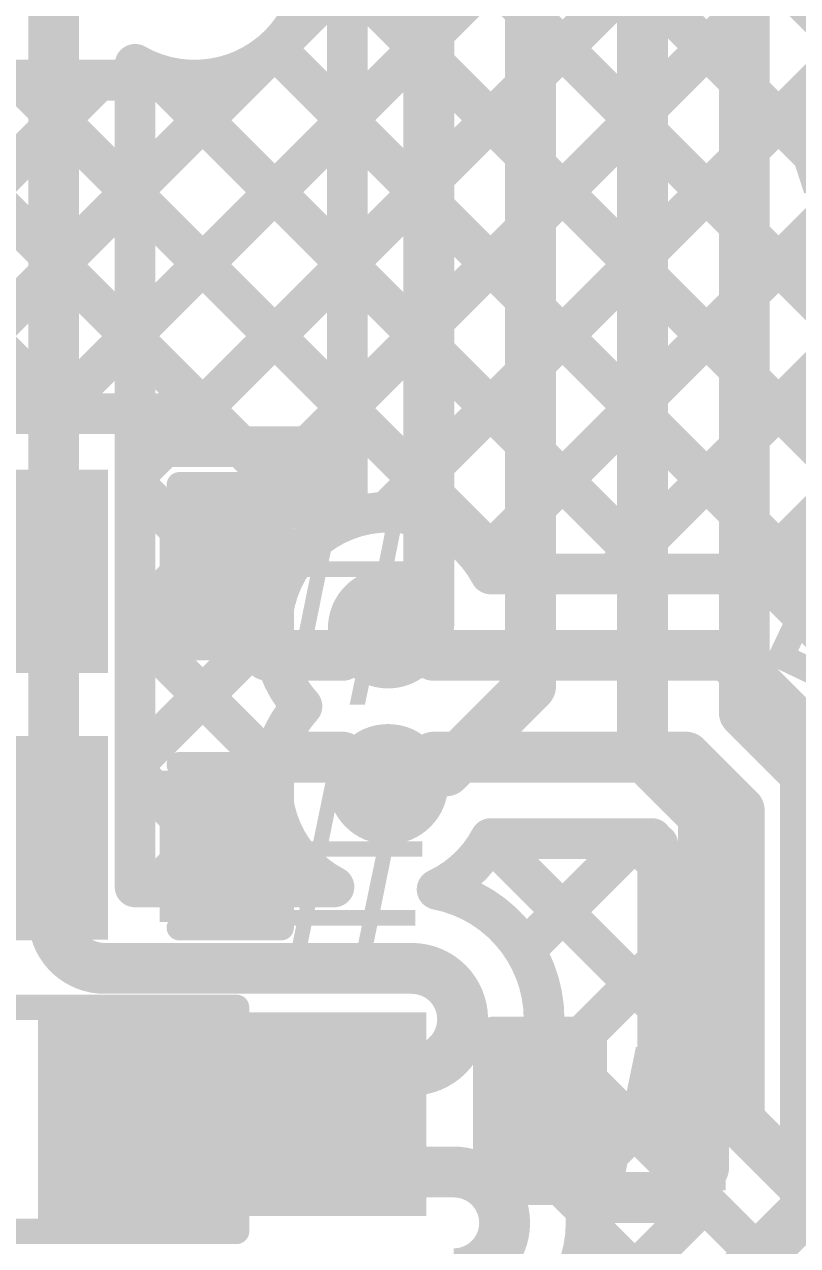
# Model space of a CAD drawing. Header units: millimetres. Extents: x -0.64 to 2.98, y -0.65 to 2.86.
# Drawn here: x 2.2906 to 2.4425, y 0.3435 to 0.5835 of the extents above; entities that cross this region are included whole.
import ezdxf

# ---------------------------------------------------------------- set-up
doc = ezdxf.new("R2010")
doc.units = ezdxf.units.MM
doc.header["$MEASUREMENT"] = 0
for name, color, linetype in [('BottomLayer', 5, 'Continuous'), ('BottomOverlay', 54, 'Continuous'), ('BottomSolder', 6, 'Continuous'), ('Mechanical2', 216, 'Continuous'), ('TopLayer', 1, 'Continuous'), ('TopOverlay', 2, 'Continuous'), ('TopPaste', 8, 'Continuous'), ('TopSolder', 216, 'Continuous'), ('ViaHoleLayer', 16, 'Continuous')]:
    doc.layers.add(name, color=color, linetype=linetype)
doc.styles.add('Arial', font='', dxfattribs={"height": 0.2})
doc.styles.get('Arial').set_extended_font_data('Arial')

# ---------------------------------------------------------------- blocks, each defined once
blk = doc.blocks.new('C___0402_25')
at = {"layer": 'TopLayer'}
for points in [[(-0.0275, -0.0125), (-0.0275, 0.0125), (-0.009499999999999998, 0.0125), (-0.009500000000000001, -0.0125)], [(0.009499999999999998, -0.0125), (0.009500000000000001, 0.0125), (0.0275, 0.0125), (0.0275, -0.0125)]]:
    blk.add_hatch(color=1, dxfattribs=at).paths.add_polyline_path(points)
at = {"layer": 'TopPaste'}
for points in [[(-0.0275, -0.0125), (-0.0275, 0.0125), (-0.009499999999999998, 0.0125), (-0.009500000000000001, -0.0125)], [(0.009499999999999998, -0.0125), (0.009500000000000001, 0.0125), (0.0275, 0.0125), (0.0275, -0.0125)]]:
    blk.add_hatch(color=8, dxfattribs=at).paths.add_polyline_path(points)
at = {"layer": 'TopSolder'}
for points in [[(-0.0298622, -0.0148622), (-0.0298622, 0.0148622), (-0.007137799999999999, 0.0148622), (-0.007137800000000001, -0.0148622)], [(0.007137799999999999, -0.0148622), (0.007137800000000001, 0.0148622), (0.0298622, 0.0148622), (0.0298622, -0.0148622)]]:
    blk.add_hatch(color=216, dxfattribs=at).paths.add_polyline_path(points)
at = {"layer": 'TopOverlay', "const_width": 0.005}
for points in [[(-0.031, 0.016), (-0.031, -0.016)], [(-0.011, 0.016), (-0.031, 0.016)], [(0.031, 0.016), (0.011, 0.016)], [(0.031, 0.016), (0.031, -0.016)], [(-0.011, -0.016), (-0.031, -0.016)], [(0.031, -0.016), (0.011, -0.016)]]:
    blk.add_lwpolyline(points, dxfattribs=at)
at = {"layer": 'TopOverlay', "const_width": 0.0025}
for points in [[(-0.03225, 0.016, 1), (-0.02975, 0.016, 1)], [(-0.03225, 0.016, 1), (-0.02975, 0.016, 1)], [(-0.01225, 0.016, 1), (-0.00975, 0.016, 1)], [(0.00975, 0.016, 1), (0.01225, 0.016, 1)], [(0.02975, 0.016, 1), (0.03225, 0.016, 1)], [(0.02975, 0.016, 1), (0.03225, 0.016, 1)], [(-0.03225, -0.016, 1), (-0.02975, -0.016, 1)], [(-0.03225, -0.016, 1), (-0.02975, -0.016, 1)], [(-0.01225, -0.016, 1), (-0.00975, -0.016, 1)], [(0.00975, -0.016, 1), (0.01225, -0.016, 1)], [(0.02975, -0.016, 1), (0.03225, -0.016, 1)], [(0.02975, -0.016, 1), (0.03225, -0.016, 1)]]:
    blk.add_lwpolyline(points, format="xyb", close=True, dxfattribs=at)
blk = doc.blocks.new('C___0402_26')
at = {"layer": 'TopLayer'}
for points in [[(-0.0275, -0.0125), (-0.0275, 0.0125), (-0.009499999999999998, 0.0125), (-0.009500000000000001, -0.0125)], [(0.009499999999999998, -0.0125), (0.009500000000000001, 0.0125), (0.0275, 0.0125), (0.0275, -0.0125)]]:
    blk.add_hatch(color=1, dxfattribs=at).paths.add_polyline_path(points)
at = {"layer": 'TopPaste'}
for points in [[(-0.0275, -0.0125), (-0.0275, 0.0125), (-0.009499999999999998, 0.0125), (-0.009500000000000001, -0.0125)], [(0.009499999999999998, -0.0125), (0.009500000000000001, 0.0125), (0.0275, 0.0125), (0.0275, -0.0125)]]:
    blk.add_hatch(color=8, dxfattribs=at).paths.add_polyline_path(points)
at = {"layer": 'TopSolder'}
for points in [[(-0.0298622, -0.0148622), (-0.0298622, 0.0148622), (-0.007137799999999999, 0.0148622), (-0.007137800000000001, -0.0148622)], [(0.007137799999999999, -0.0148622), (0.007137800000000001, 0.0148622), (0.0298622, 0.0148622), (0.0298622, -0.0148622)]]:
    blk.add_hatch(color=216, dxfattribs=at).paths.add_polyline_path(points)
at = {"layer": 'TopOverlay', "const_width": 0.005}
for points in [[(-0.031, 0.016), (-0.031, -0.016)], [(-0.011, 0.016), (-0.031, 0.016)], [(0.031, 0.016), (0.011, 0.016)], [(0.031, 0.016), (0.031, -0.016)], [(-0.011, -0.016), (-0.031, -0.016)], [(0.031, -0.016), (0.011, -0.016)]]:
    blk.add_lwpolyline(points, dxfattribs=at)
at = {"layer": 'TopOverlay', "const_width": 0.0025}
for points in [[(-0.03225, 0.016, 1), (-0.02975, 0.016, 1)], [(-0.03225, 0.016, 1), (-0.02975, 0.016, 1)], [(-0.01225, 0.016, 1), (-0.00975, 0.016, 1)], [(0.00975, 0.016, 1), (0.01225, 0.016, 1)], [(0.02975, 0.016, 1), (0.03225, 0.016, 1)], [(0.02975, 0.016, 1), (0.03225, 0.016, 1)], [(-0.03225, -0.016, 1), (-0.02975, -0.016, 1)], [(-0.03225, -0.016, 1), (-0.02975, -0.016, 1)], [(-0.01225, -0.016, 1), (-0.00975, -0.016, 1)], [(0.00975, -0.016, 1), (0.01225, -0.016, 1)], [(0.02975, -0.016, 1), (0.03225, -0.016, 1)], [(0.02975, -0.016, 1), (0.03225, -0.016, 1)]]:
    blk.add_lwpolyline(points, format="xyb", close=True, dxfattribs=at)
blk = doc.blocks.new('C___0402_27')
at = {"layer": 'TopLayer'}
for points in [[(-0.0275, -0.0125), (-0.0275, 0.0125), (-0.009499999999999998, 0.0125), (-0.009500000000000001, -0.0125)], [(0.009499999999999998, -0.0125), (0.009500000000000001, 0.0125), (0.0275, 0.0125), (0.0275, -0.0125)]]:
    blk.add_hatch(color=1, dxfattribs=at).paths.add_polyline_path(points)
at = {"layer": 'TopPaste'}
for points in [[(-0.0275, -0.0125), (-0.0275, 0.0125), (-0.009499999999999998, 0.0125), (-0.009500000000000001, -0.0125)], [(0.009499999999999998, -0.0125), (0.009500000000000001, 0.0125), (0.0275, 0.0125), (0.0275, -0.0125)]]:
    blk.add_hatch(color=8, dxfattribs=at).paths.add_polyline_path(points)
at = {"layer": 'TopSolder'}
for points in [[(-0.0298622, -0.0148622), (-0.0298622, 0.0148622), (-0.007137799999999999, 0.0148622), (-0.007137800000000001, -0.0148622)], [(0.007137799999999999, -0.0148622), (0.007137800000000001, 0.0148622), (0.0298622, 0.0148622), (0.0298622, -0.0148622)]]:
    blk.add_hatch(color=216, dxfattribs=at).paths.add_polyline_path(points)
at = {"layer": 'TopOverlay', "const_width": 0.005}
for points in [[(-0.031, 0.016), (-0.031, -0.016)], [(-0.011, 0.016), (-0.031, 0.016)], [(0.031, 0.016), (0.011, 0.016)], [(0.031, 0.016), (0.031, -0.016)], [(-0.011, -0.016), (-0.031, -0.016)], [(0.031, -0.016), (0.011, -0.016)]]:
    blk.add_lwpolyline(points, dxfattribs=at)
at = {"layer": 'TopOverlay', "const_width": 0.0025}
for points in [[(-0.03225, 0.016, 1), (-0.02975, 0.016, 1)], [(-0.03225, 0.016, 1), (-0.02975, 0.016, 1)], [(-0.01225, 0.016, 1), (-0.00975, 0.016, 1)], [(0.00975, 0.016, 1), (0.01225, 0.016, 1)], [(0.02975, 0.016, 1), (0.03225, 0.016, 1)], [(0.02975, 0.016, 1), (0.03225, 0.016, 1)], [(-0.03225, -0.016, 1), (-0.02975, -0.016, 1)], [(-0.03225, -0.016, 1), (-0.02975, -0.016, 1)], [(-0.01225, -0.016, 1), (-0.00975, -0.016, 1)], [(0.00975, -0.016, 1), (0.01225, -0.016, 1)], [(0.02975, -0.016, 1), (0.03225, -0.016, 1)], [(0.02975, -0.016, 1), (0.03225, -0.016, 1)]]:
    blk.add_lwpolyline(points, format="xyb", close=True, dxfattribs=at)
blk = doc.blocks.new('SPM0687LR5H_1_233')
at = {"layer": 'TopOverlay', "const_width": 0.005}
for points in [[(-0.0740157, 0.0959134), (0.0740158, 0.0959134)], [(-0.0740157, 0.0959134), (-0.0740157, -0.1059134)]]:
    blk.add_lwpolyline(points, dxfattribs=at)
at = {"layer": 'TopOverlay', "const_width": 0.0025}
blk.add_lwpolyline([(-0.0752657, 0.0959134, 1), (-0.0727657, 0.0959134, 1)], format="xyb", close=True, dxfattribs=at)
blk.add_lwpolyline([(-0.0752657, 0.0959134, 1), (-0.0727657, 0.0959134, 1)], format="xyb", close=True, dxfattribs=at)
blk = doc.blocks.new('SOLDER_BRIDGE_295')
at = {"layer": 'TopLayer'}
for points in [[(-0.045, -0.0175), (-0.045, 0.0175), (-0.015, 0.0175), (-0.015, -0.0175)], [(0.015, -0.0175), (0.015, 0.0175), (0.045, 0.0175), (0.045, -0.0175)]]:
    blk.add_hatch(color=1, dxfattribs=at).paths.add_polyline_path(points)
at = {"layer": 'TopPaste'}
for points in [[(-0.045, -0.0175), (-0.045, 0.0175), (-0.015, 0.0175), (-0.015, -0.0175)], [(0.015, -0.0175), (0.015, 0.0175), (0.045, 0.0175), (0.045, -0.0175)]]:
    blk.add_hatch(color=8, dxfattribs=at).paths.add_polyline_path(points)
at = {"layer": 'TopSolder'}
for points in [[(-0.049, -0.0215), (-0.049, 0.0215), (-0.011, 0.0215), (-0.011, -0.0215)], [(0.011, -0.0215), (0.011, 0.0215), (0.049, 0.0215), (0.049, -0.0215)]]:
    blk.add_hatch(color=216, dxfattribs=at).paths.add_polyline_path(points)
at = {"layer": 'TopOverlay', "const_width": 0.005}
for points in [[(-0.05, 0.022), (-0.05, -0.022)], [(0.05, 0.022), (-0.05, 0.022)], [(0.05, 0.022), (0.05, -0.022)], [(0.05, -0.022), (-0.05, -0.022)]]:
    blk.add_lwpolyline(points, dxfattribs=at)
at = {"layer": 'TopOverlay', "const_width": 0.0025}
for points in [[(-0.05125, 0.022, 1), (-0.04875, 0.022, 1)], [(-0.05125, 0.022, 1), (-0.04875, 0.022, 1)], [(0.04875, 0.022, 1), (0.05125, 0.022, 1)], [(0.04875, 0.022, 1), (0.05125, 0.022, 1)], [(-0.05125, -0.022, 1), (-0.04875, -0.022, 1)], [(-0.05125, -0.022, 1), (-0.04875, -0.022, 1)], [(0.04875, -0.022, 1), (0.05125, -0.022, 1)], [(0.04875, -0.022, 1), (0.05125, -0.022, 1)]]:
    blk.add_lwpolyline(points, format="xyb", close=True, dxfattribs=at)

msp = doc.modelspace()

# ---------------------------------------------------------------- hatches: boundary and pattern name
at = {"layer": 'BottomLayer'}
h = msp.add_hatch(color=5, dxfattribs=at)
edge = h.paths.add_edge_path()
edge.add_arc((2.3620001, 0.464811), 0.011811, 0, 360)
h = msp.add_hatch(color=5, dxfattribs=at)
edge = h.paths.add_edge_path()
edge.add_arc((2.3620001, 0.434189), 0.011811, 0, 360)
at = {"layer": 'BottomSolder'}
h = msp.add_hatch(color=6, dxfattribs=at)
edge = h.paths.add_edge_path()
edge.add_arc((2.3620001, 0.464811), 0.0079055, 0, 360)
h = msp.add_hatch(color=6, dxfattribs=at)
edge = h.paths.add_edge_path()
edge.add_arc((2.3620001, 0.434189), 0.0079055, 0, 360)
at = {"layer": 'TopLayer'}
for points in [[(2.234, 0.456), (2.307, 0.456), (2.307, 0.496), (2.234, 0.496)], [(2.234, 0.4036667), (2.307, 0.4036667), (2.307, 0.4436667), (2.234, 0.4436667)], [(2.2965462, 0.3493329), (2.3695462, 0.3493329), (2.3695462, 0.3893329), (2.2965462, 0.3893329)]]:
    msp.add_hatch(color=1, dxfattribs=at).paths.add_polyline_path(points)
h = msp.add_hatch(color=1, dxfattribs=at)
edge = h.paths.add_edge_path()
edge.add_arc((2.3620001, 0.464811), 0.011811, 0, 360)
h = msp.add_hatch(color=1, dxfattribs=at)
edge = h.paths.add_edge_path()
edge.add_arc((2.3620001, 0.434189), 0.011811, 0, 360)
at = {"layer": 'TopSolder'}
h = msp.add_hatch(color=216, dxfattribs=at)
edge = h.paths.add_edge_path()
edge.add_arc((2.3620001, 0.464811), 0.0079055, 0, 360)
h = msp.add_hatch(color=216, dxfattribs=at)
edge = h.paths.add_edge_path()
edge.add_arc((2.3620001, 0.434189), 0.0079055, 0, 360)
at = {"layer": 'ViaHoleLayer'}
h = msp.add_hatch(color=16, dxfattribs=at)
edge = h.paths.add_edge_path()
edge.add_arc((2.3620001, 0.464811), 0.0059055, 0, 360)
h = msp.add_hatch(color=16, dxfattribs=at)
edge = h.paths.add_edge_path()
edge.add_arc((2.3620001, 0.434189), 0.0059055, 0, 360)

# ---------------------------------------------------------------- linework, layer by layer
at = {"layer": 'BottomLayer'}
for points, const_width in [([(2.296311, 0.469), (2.296311, 0.8960029)], 0.01), ([(2.3426365, 0.5816846), (2.4573273, 0.6963754)], 0.008), ([(2.3629347, 0.6687007), (2.4550838, 0.5765515)], 0.008), ([(2.312311, 0.5230748), (2.4560838, 0.6668476)], 0.008), ([(2.3487925, 0.6545585), (2.4550838, 0.5482672)], 0.008), ([(2.312311, 0.4947905), (2.4550838, 0.6375633)], 0.008), ([(2.3475, 0.6275667), (2.5331687, 0.441898)], 0.008), ([(2.312311, 0.4665062), (2.4550838, 0.609279)], 0.008), ([(2.3475, 0.5992824), (2.5038962, 0.4428862)], 0.008), ([(2.3617092, 0.4876201), (2.4550838, 0.5809947)], 0.008), ([(2.312311, 0.5513591), (2.3383154, 0.5773635)], 0.008), ([(2.3398491, 0.578649), (2.4938863, 0.4246118)], 0.008), ([(2.312311, 0.469), (2.312311, 0.5756133)], 0.008), ([(2.3164771, 0.5737367), (2.4147138, 0.4755)], 0.008), ([(2.3805124, 0.478139), (2.4550838, 0.5527104)], 0.008), ([(2.312311, 0.5496185), (2.3864295, 0.4755)], 0.008), ([(2.4061577, 0.4755), (2.4622604, 0.5316027)], 0.008), ([(2.312311, 0.5213342), (2.3496534, 0.4839918)], 0.008), ([(2.4336759, 0.4747339), (2.4764315, 0.5174895)], 0.008), ([(2.312311, 0.4930499), (2.3392275, 0.4661334)], 0.008), ([(2.3821517, 0.4755), (2.4287844, 0.4755)], 0.008), ([(2.296311, 0.4080005), (2.296311, 0.469)], 0.01), ([(2.312311, 0.4140005), (2.312311, 0.469)], 0.008), ([(2.440112, 0.4707998), (2.4622999, 0.4486119)], 0.008), ([(2.312311, 0.4382219), (2.339191, 0.4651019)], 0.008), ([(2.312311, 0.4647656), (2.3394497, 0.4376269)], 0.008), ([(2.3620001, 0.464811), (2.3656862, 0.464811)], 0.01), ([(2.3656862, 0.464811), (2.3709972, 0.4595)], 0.01), ([(2.3709972, 0.4595), (2.4287844, 0.4595)], 0.01), ([(2.4287844, 0.4595), (2.4510001, 0.4372843)], 0.01), ([(2.3656862, 0.434189), (2.3709972, 0.4395)], 0.01), ([(2.3709972, 0.4395), (2.4205002, 0.4395)], 0.01), ([(2.4205002, 0.4395), (2.4310001, 0.4290001)], 0.01), ([(2.312311, 0.4364813), (2.3347918, 0.4140005)], 0.008), ([(2.3163739, 0.4140005), (2.3393615, 0.4369881)], 0.008), ([(2.3620001, 0.434189), (2.3656862, 0.434189)], 0.01), ([(2.4310001, 0.3679999), (2.4310001, 0.4290001)], 0.01), ([(2.3820502, 0.4233107), (2.4150001, 0.3903608)], 0.008), ([(2.3821517, 0.4235), (2.4138728, 0.4235)], 0.008), ([(2.3888228, 0.4015965), (2.4107263, 0.4235)], 0.008), ([(2.4101452, 0.4235), (2.4150001, 0.4186451)], 0.008), ([(2.4150001, 0.3679999), (2.4150001, 0.4223727)], 0.008), ([(2.312311, 0.4140005), (2.351381, 0.4140005)], 0.008), ([(2.3866907, 0.3711801), (2.4150001, 0.3994895)], 0.008), ([(2.306311, 0.3980005), (2.366661, 0.3980005)], 0.01), ([(2.3924422, 0.3846344), (2.4172382, 0.3598384)], 0.008), ([(2.308311, 0.3780005), (2.366661, 0.3780005)], 0.01), ([(2.3996867, 0.3558918), (2.4150001, 0.3712052)], 0.008), ([(2.4310001, 0.3679999), (2.4598578, 0.3391422)], 0.01), ([(2.308311, 0.3580005), (2.3749132, 0.3580005)], 0.01), ([(2.4197003, 0.3566723), (2.4485302, 0.3278424)], 0.008), ([(2.3956988, 0.3236196), (2.4242259, 0.3521467)], 0.008), ([(2.4009129, 0.3478794), (2.5187896, 0.2300028)], 0.008)]:
    msp.add_lwpolyline(points, dxfattribs=dict(at, const_width=const_width))
for points, const_width in [([(2.3475, 0.596, -0.5763524592029894), (2.312311, 0.5756133)], 0.008), ([(2.3450911, 0.4495, -1.132461440311294), (2.3821517, 0.4755)], 0.008), ([(2.4287844, 0.4755, -0.198912367379658), (2.4400981, 0.4708137)], 0.008), ([(2.4287844, 0.4755, -0.1992309445672492), (2.440112, 0.4707998)], 0.008), ([(2.351381, 0.4140005, -0.4899829651919073), (2.3450911, 0.4495)], 0.008), ([(2.3821517, 0.4235, -0.1630401011614552), (2.3716466, 0.4135181)], 0.008), ([(2.3716466, 0.413518, -0.3587648798915257), (2.392661, 0.3880005)], 0.008), ([(2.306311, 0.3980005, -0.4142135623730951), (2.296311, 0.4080005)], 0.01), ([(2.366661, 0.3980005, -0.9999999999999999), (2.366661, 0.3780005)], 0.01), ([(2.392661, 0.3880005, -0.1767926422523234), (2.3865479, 0.3712521)], 0.008), ([(2.308311, 0.3580005, -0.9999999999999999), (2.308311, 0.3780005)], 0.01), ([(2.3865479, 0.371252, -0.2839954554869196), (2.4009132, 0.3480005)], 0.008), ([(2.4197003, 0.3566723, -0.1992309445672023), (2.4150001, 0.3679999)], 0.008), ([(2.4196864, 0.3566862, -0.198912367379658), (2.4150001, 0.3679999)], 0.008), ([(2.3749132, 0.3580005, -0.9999999999999999), (2.3749132, 0.3380005)], 0.01), ([(2.4009132, 0.3480005, -0.2229990601270903), (2.3915264, 0.3280005)], 0.008)]:
    msp.add_lwpolyline(points, format="xyb", dxfattribs=dict(at, const_width=const_width))
for points, const_width in [([(2.3406365, 0.5816846, 1), (2.3446365, 0.5816846, 1)], 0.004), ([(2.3363154, 0.5773635, 1), (2.3403154, 0.5773635, 1)], 0.004), ([(2.3378491, 0.578649, 1), (2.3418491, 0.578649, 1)], 0.004), ([(2.310311, 0.5756133, 1), (2.314311, 0.5756133, 1)], 0.004), ([(2.310311, 0.5756133, 1), (2.314311, 0.5756133, 1)], 0.004), ([(2.3144771, 0.5737367, 1), (2.3184771, 0.5737367, 1)], 0.004), ([(2.310311, 0.5513591, 1), (2.314311, 0.5513591, 1)], 0.004), ([(2.310311, 0.5496185, 1), (2.314311, 0.5496185, 1)], 0.004), ([(2.310311, 0.5230748, 1), (2.314311, 0.5230748, 1)], 0.004), ([(2.310311, 0.5213342, 1), (2.314311, 0.5213342, 1)], 0.004), ([(2.310311, 0.4947905, 1), (2.314311, 0.4947905, 1)], 0.004), ([(2.310311, 0.4930499, 1), (2.314311, 0.4930499, 1)], 0.004), ([(2.3597092, 0.4876201, 1), (2.3637092, 0.4876201, 1)], 0.004), ([(2.3476534, 0.4839918, 1), (2.3516534, 0.4839918, 1)], 0.004), ([(2.3785124, 0.478139, 1), (2.3825124, 0.478139, 1)], 0.004), ([(2.3801517, 0.4755, 1), (2.3841517, 0.4755, 1)], 0.004), ([(2.3801517, 0.4755, 1), (2.3841517, 0.4755, 1)], 0.004), ([(2.3844295, 0.4755, 1), (2.3884295, 0.4755, 1)], 0.004), ([(2.4041577, 0.4755, 1), (2.4081577, 0.4755, 1)], 0.004), ([(2.4127138, 0.4755, 1), (2.4167138, 0.4755, 1)], 0.004), ([(2.4267844, 0.4755, 1), (2.4307844, 0.4755, 1)], 0.004), ([(2.4267844, 0.4755, 1), (2.4307844, 0.4755, 1)], 0.004), ([(2.4267844, 0.4755, 1), (2.4307844, 0.4755, 1)], 0.004), ([(2.4316759, 0.4747339, 1), (2.4356759, 0.4747339, 1)], 0.004), ([(2.293811, 0.469, 1), (2.298811, 0.469, 1)], 0.005), ([(2.293811, 0.469, 1), (2.298811, 0.469, 1)], 0.005), ([(2.310311, 0.469, 1), (2.314311, 0.469, 1)], 0.004), ([(2.310311, 0.469, 1), (2.314311, 0.469, 1)], 0.004), ([(2.4380981, 0.4708137, 1), (2.4420981, 0.4708137, 1)], 0.004), ([(2.438112, 0.4707998, 1), (2.442112, 0.4707998, 1)], 0.004), ([(2.438112, 0.4707998, 1), (2.442112, 0.4707998, 1)], 0.004), ([(2.310311, 0.4665062, 1), (2.314311, 0.4665062, 1)], 0.004), ([(2.310311, 0.4647656, 1), (2.314311, 0.4647656, 1)], 0.004), ([(2.337191, 0.4651019, 1), (2.341191, 0.4651019, 1)], 0.004), ([(2.3372275, 0.4661334, 1), (2.3412275, 0.4661334, 1)], 0.004), ([(2.3595001, 0.464811, 1), (2.3645001, 0.464811, 1)], 0.005), ([(2.3631862, 0.464811, 1), (2.3681862, 0.464811, 1)], 0.005), ([(2.3631862, 0.464811, 1), (2.3681862, 0.464811, 1)], 0.005), ([(2.3684972, 0.4595, 1), (2.3734972, 0.4595, 1)], 0.005), ([(2.3684972, 0.4595, 1), (2.3734972, 0.4595, 1)], 0.005), ([(2.4262844, 0.4595, 1), (2.4312844, 0.4595, 1)], 0.005), ([(2.4262844, 0.4595, 1), (2.4312844, 0.4595, 1)], 0.005), ([(2.3430911, 0.4495, 1), (2.3470911, 0.4495, 1)], 0.004), ([(2.3430911, 0.4495, 1), (2.3470911, 0.4495, 1)], 0.004), ([(2.3684972, 0.4395, 1), (2.3734972, 0.4395, 1)], 0.005), ([(2.3684972, 0.4395, 1), (2.3734972, 0.4395, 1)], 0.005), ([(2.4180002, 0.4395, 1), (2.4230002, 0.4395, 1)], 0.005), ([(2.4180002, 0.4395, 1), (2.4230002, 0.4395, 1)], 0.005), ([(2.310311, 0.4382219, 1), (2.314311, 0.4382219, 1)], 0.004), ([(2.3374497, 0.4376269, 1), (2.3414497, 0.4376269, 1)], 0.004), ([(2.310311, 0.4364813, 1), (2.314311, 0.4364813, 1)], 0.004), ([(2.3373615, 0.4369881, 1), (2.3413615, 0.4369881, 1)], 0.004), ([(2.3595001, 0.434189, 1), (2.3645001, 0.434189, 1)], 0.005), ([(2.3631862, 0.434189, 1), (2.3681862, 0.434189, 1)], 0.005), ([(2.3631862, 0.434189, 1), (2.3681862, 0.434189, 1)], 0.005), ([(2.4285001, 0.4290001, 1), (2.4335001, 0.4290001, 1)], 0.005), ([(2.4285001, 0.4290001, 1), (2.4335001, 0.4290001, 1)], 0.005), ([(2.3800502, 0.4233107, 1), (2.3840502, 0.4233107, 1)], 0.004), ([(2.3801517, 0.4235, 1), (2.3841517, 0.4235, 1)], 0.004), ([(2.3801517, 0.4235, 1), (2.3841517, 0.4235, 1)], 0.004), ([(2.4081452, 0.4235, 1), (2.4121452, 0.4235, 1)], 0.004), ([(2.4087263, 0.4235, 1), (2.4127263, 0.4235, 1)], 0.004), ([(2.4118728, 0.4235, 1), (2.4158728, 0.4235, 1)], 0.004), ([(2.4130001, 0.4223727, 1), (2.4170001, 0.4223727, 1)], 0.004), ([(2.4130001, 0.4186451, 1), (2.4170001, 0.4186451, 1)], 0.004), ([(2.310311, 0.4140005, 1), (2.314311, 0.4140005, 1)], 0.004), ([(2.310311, 0.4140005, 1), (2.314311, 0.4140005, 1)], 0.004), ([(2.3143739, 0.4140005, 1), (2.3183739, 0.4140005, 1)], 0.004), ([(2.3327918, 0.4140005, 1), (2.3367918, 0.4140005, 1)], 0.004), ([(2.349381, 0.4140005, 1), (2.353381, 0.4140005, 1)], 0.004), ([(2.349381, 0.4140005, 1), (2.353381, 0.4140005, 1)], 0.004), ([(2.3696466, 0.4135181, 1), (2.3736466, 0.4135181, 1)], 0.004), ([(2.3696466, 0.413518, 1), (2.3736466, 0.413518, 1)], 0.004), ([(2.293811, 0.4080005, 1), (2.298811, 0.4080005, 1)], 0.005), ([(2.293811, 0.4080005, 1), (2.298811, 0.4080005, 1)], 0.005), ([(2.3868228, 0.4015965, 1), (2.3908228, 0.4015965, 1)], 0.004), ([(2.4130001, 0.3994895, 1), (2.4170001, 0.3994895, 1)], 0.004), ([(2.303811, 0.3980005, 1), (2.308811, 0.3980005, 1)], 0.005), ([(2.303811, 0.3980005, 1), (2.308811, 0.3980005, 1)], 0.005), ([(2.364161, 0.3980005, 1), (2.369161, 0.3980005, 1)], 0.005), ([(2.364161, 0.3980005, 1), (2.369161, 0.3980005, 1)], 0.005), ([(2.4130001, 0.3903608, 1), (2.4170001, 0.3903608, 1)], 0.004), ([(2.390661, 0.3880005, 1), (2.394661, 0.3880005, 1)], 0.004), ([(2.390661, 0.3880005, 1), (2.394661, 0.3880005, 1)], 0.004), ([(2.3904422, 0.3846344, 1), (2.3944422, 0.3846344, 1)], 0.004), ([(2.305811, 0.3780005, 1), (2.310811, 0.3780005, 1)], 0.005), ([(2.305811, 0.3780005, 1), (2.310811, 0.3780005, 1)], 0.005), ([(2.364161, 0.3780005, 1), (2.369161, 0.3780005, 1)], 0.005), ([(2.364161, 0.3780005, 1), (2.369161, 0.3780005, 1)], 0.005), ([(2.3845479, 0.3712521, 1), (2.3885479, 0.3712521, 1)], 0.004), ([(2.3845479, 0.371252, 1), (2.3885479, 0.371252, 1)], 0.004), ([(2.3846907, 0.3711801, 1), (2.3886907, 0.3711801, 1)], 0.004), ([(2.4130001, 0.3712052, 1), (2.4170001, 0.3712052, 1)], 0.004), ([(2.4130001, 0.3679999, 1), (2.4170001, 0.3679999, 1)], 0.004), ([(2.4130001, 0.3679999, 1), (2.4170001, 0.3679999, 1)], 0.004), ([(2.4130001, 0.3679999, 1), (2.4170001, 0.3679999, 1)], 0.004), ([(2.4285001, 0.3679999, 1), (2.4335001, 0.3679999, 1)], 0.005), ([(2.4285001, 0.3679999, 1), (2.4335001, 0.3679999, 1)], 0.005), ([(2.305811, 0.3580005, 1), (2.310811, 0.3580005, 1)], 0.005), ([(2.305811, 0.3580005, 1), (2.310811, 0.3580005, 1)], 0.005), ([(2.3724132, 0.3580005, 1), (2.3774132, 0.3580005, 1)], 0.005), ([(2.3724132, 0.3580005, 1), (2.3774132, 0.3580005, 1)], 0.005), ([(2.4152382, 0.3598384, 1), (2.4192382, 0.3598384, 1)], 0.004), ([(2.3976867, 0.3558918, 1), (2.4016867, 0.3558918, 1)], 0.004), ([(2.4176864, 0.3566862, 1), (2.4216864, 0.3566862, 1)], 0.004), ([(2.4177003, 0.3566723, 1), (2.4217003, 0.3566723, 1)], 0.004), ([(2.4177003, 0.3566723, 1), (2.4217003, 0.3566723, 1)], 0.004), ([(2.4222259, 0.3521467, 1), (2.4262259, 0.3521467, 1)], 0.004), ([(2.3989129, 0.3478794, 1), (2.4029129, 0.3478794, 1)], 0.004), ([(2.3989132, 0.3480005, 1), (2.4029132, 0.3480005, 1)], 0.004), ([(2.3989132, 0.3480005, 1), (2.4029132, 0.3480005, 1)], 0.004)]:
    msp.add_lwpolyline(points, format="xyb", close=True, dxfattribs=dict(at, const_width=const_width))
at = {"layer": 'Mechanical2', "const_width": 0.01}
msp.add_lwpolyline([(1.7578269, 2.8091652, -6.230382161824239), (0.6489649, 2.810288)], format="xyb", dxfattribs=at)
at = {"layer": 'TopLayer'}
for points, const_width in [([(2.432, 0.4482844), (2.432, 0.6852844)], 0.01), ([(2.412, 0.4400002), (2.412, 0.6770002)], 0.01), ([(2.3900001, 0.4653579), (2.3900001, 0.6352843)], 0.01), ([(2.3700001, 0.4653579), (2.3700001, 0.6270001)], 0.01), ([(2.3540001, 0.4861732), (2.3540001, 0.6203727)], 0.008), ([(2.3426365, 0.5816846), (2.3540001, 0.5930482)], 0.008), ([(2.2679519, 0.507), (2.3383154, 0.5773635)], 0.008), ([(2.3398491, 0.578649), (2.3540001, 0.564498)], 0.008), ([(2.109734, 0.5725), (2.324, 0.5725)], 0.008), ([(2.2328609, 0.5725), (2.2983609, 0.507)], 0.008), ([(2.2396676, 0.507), (2.3051676, 0.5725)], 0.008), ([(2.2611452, 0.5725), (2.3331452, 0.5005)], 0.008), ([(2.2894295, 0.5725), (2.3540001, 0.5079294)], 0.008), ([(2.3177138, 0.5725), (2.3540001, 0.5362137)], 0.008), ([(2.2962362, 0.507), (2.3540001, 0.5647639)], 0.008), ([(2.3180205, 0.5005), (2.3540001, 0.5364796)], 0.008), ([(2.3463048, 0.5005), (2.3540001, 0.5081953)], 0.008), ([(2.223, 0.507), (2.318, 0.507)], 0.008), ([(2.318, 0.5005), (2.318, 0.507)], 0.008), ([(2.318, 0.5005), (2.3485, 0.5005)], 0.008), ([(2.3485, 0.4831982), (2.3485, 0.5005)], 0.008), ([(2.3285, 0.477), (2.3325, 0.473)], 0.01), ([(2.3325, 0.4653579), (2.3325, 0.473)], 0.01), ([(2.3325, 0.4653579), (2.3383579, 0.4595)], 0.01), ([(2.3900001, 0.4534293), (2.3900001, 0.4653579)], 0.01), ([(2.3383579, 0.4595), (2.353003, 0.4595)], 0.01), ([(2.3733662, 0.4367954), (2.3900001, 0.4534293)], 0.01), ([(2.432, 0.4482844), (2.4440001, 0.4362843)], 0.01), ([(2.3325, 0.4336421), (2.3383579, 0.4395)], 0.01), ([(2.3383579, 0.4395), (2.353003, 0.4395)], 0.01), ([(2.412, 0.4400002), (2.4240001, 0.4280001)], 0.01), ([(2.4440001, 0.3505735), (2.4440001, 0.4362843)], 0.01), ([(2.3325, 0.426), (2.3325, 0.4336421)], 0.01), ([(2.4240001, 0.3588577), (2.4240001, 0.4280001)], 0.01), ([(2.3285, 0.422), (2.3325, 0.426)], 0.01), ([(2.3900462, 0.3699995), (2.3940462, 0.3659995)], 0.01), ([(2.3940462, 0.3588576), (2.3940462, 0.3659995)], 0.01), ([(2.3940462, 0.3588576), (2.3999041, 0.3529997)], 0.01), ([(2.4181422, 0.3529998), (2.4240001, 0.3588577)], 0.01), ([(2.3999041, 0.3529997), (2.4081885, 0.3529997)], 0.01), ([(2.4081885, 0.3529997), (2.4081886, 0.3529998)], 0.01), ([(2.4081886, 0.3529998), (2.4181422, 0.3529998)], 0.01), ([(2.4264264, 0.3329998), (2.4440001, 0.3505735)], 0.01)]:
    msp.add_lwpolyline(points, dxfattribs=dict(at, const_width=const_width))
at = {"layer": 'TopLayer', "const_width": 0.008}
for points in [[(2.3475, 0.596, -0.4142135623730951), (2.324, 0.5725)], [(2.3485, 0.4831982, -0.06885675060592021), (2.3540001, 0.4861732)]]:
    msp.add_lwpolyline(points, format="xyb", dxfattribs=at)
at = {"layer": 'TopLayer'}
for points, const_width in [([(2.3406365, 0.5816846, 1), (2.3446365, 0.5816846, 1)], 0.004), ([(2.3363154, 0.5773635, 1), (2.3403154, 0.5773635, 1)], 0.004), ([(2.3378491, 0.578649, 1), (2.3418491, 0.578649, 1)], 0.004), ([(2.2874295, 0.5725, 1), (2.2914295, 0.5725, 1)], 0.004), ([(2.3031676, 0.5725, 1), (2.3071676, 0.5725, 1)], 0.004), ([(2.3157138, 0.5725, 1), (2.3197138, 0.5725, 1)], 0.004), ([(2.322, 0.5725, 1), (2.326, 0.5725, 1)], 0.004), ([(2.322, 0.5725, 1), (2.326, 0.5725, 1)], 0.004), ([(2.3520001, 0.5647639, 1), (2.3560001, 0.5647639, 1)], 0.004), ([(2.3520001, 0.564498, 1), (2.3560001, 0.564498, 1)], 0.004), ([(2.3520001, 0.5364796, 1), (2.3560001, 0.5364796, 1)], 0.004), ([(2.3520001, 0.5362137, 1), (2.3560001, 0.5362137, 1)], 0.004), ([(2.3520001, 0.5081953, 1), (2.3560001, 0.5081953, 1)], 0.004), ([(2.3520001, 0.5079294, 1), (2.3560001, 0.5079294, 1)], 0.004), ([(2.2942362, 0.507, 1), (2.2982362, 0.507, 1)], 0.004), ([(2.2963609, 0.507, 1), (2.3003609, 0.507, 1)], 0.004), ([(2.316, 0.507, 1), (2.32, 0.507, 1)], 0.004), ([(2.316, 0.507, 1), (2.32, 0.507, 1)], 0.004), ([(2.316, 0.5005, 1), (2.32, 0.5005, 1)], 0.004), ([(2.316, 0.5005, 1), (2.32, 0.5005, 1)], 0.004), ([(2.3160205, 0.5005, 1), (2.3200205, 0.5005, 1)], 0.004), ([(2.3311452, 0.5005, 1), (2.3351452, 0.5005, 1)], 0.004), ([(2.3443048, 0.5005, 1), (2.3483048, 0.5005, 1)], 0.004), ([(2.3465, 0.5005, 1), (2.3505, 0.5005, 1)], 0.004), ([(2.3465, 0.5005, 1), (2.3505, 0.5005, 1)], 0.004), ([(2.3520001, 0.4861732, 1), (2.3560001, 0.4861732, 1)], 0.004), ([(2.3520001, 0.4861732, 1), (2.3560001, 0.4861732, 1)], 0.004), ([(2.3465, 0.4831982, 1), (2.3505, 0.4831982, 1)], 0.004), ([(2.3465, 0.4831982, 1), (2.3505, 0.4831982, 1)], 0.004), ([(2.326, 0.477, 1), (2.331, 0.477, 1)], 0.005), ([(2.33, 0.473, 1), (2.335, 0.473, 1)], 0.005), ([(2.33, 0.473, 1), (2.335, 0.473, 1)], 0.005), ([(2.33, 0.4653579, 1), (2.335, 0.4653579, 1)], 0.005), ([(2.33, 0.4653579, 1), (2.335, 0.4653579, 1)], 0.005), ([(2.3675001, 0.4653579, 1), (2.3725001, 0.4653579, 1)], 0.005), ([(2.3875001, 0.4653579, 1), (2.3925001, 0.4653579, 1)], 0.005), ([(2.3875001, 0.4653579, 1), (2.3925001, 0.4653579, 1)], 0.005), ([(2.3358579, 0.4595, 1), (2.3408579, 0.4595, 1)], 0.005), ([(2.3358579, 0.4595, 1), (2.3408579, 0.4595, 1)], 0.005), ([(2.350503, 0.4595, 1), (2.355503, 0.4595, 1)], 0.005), ([(2.3875001, 0.4534293, 1), (2.3925001, 0.4534293, 1)], 0.005), ([(2.3875001, 0.4534293, 1), (2.3925001, 0.4534293, 1)], 0.005), ([(2.4295, 0.4482844, 1), (2.4345, 0.4482844, 1)], 0.005), ([(2.4295, 0.4482844, 1), (2.4345, 0.4482844, 1)], 0.005), ([(2.3358579, 0.4395, 1), (2.3408579, 0.4395, 1)], 0.005), ([(2.3358579, 0.4395, 1), (2.3408579, 0.4395, 1)], 0.005), ([(2.350503, 0.4395, 1), (2.355503, 0.4395, 1)], 0.005), ([(2.4095, 0.4400002, 1), (2.4145, 0.4400002, 1)], 0.005), ([(2.4095, 0.4400002, 1), (2.4145, 0.4400002, 1)], 0.005), ([(2.3708662, 0.4367954, 1), (2.3758662, 0.4367954, 1)], 0.005), ([(2.4415001, 0.4362843, 1), (2.4465001, 0.4362843, 1)], 0.005), ([(2.4415001, 0.4362843, 1), (2.4465001, 0.4362843, 1)], 0.005), ([(2.33, 0.4336421, 1), (2.335, 0.4336421, 1)], 0.005), ([(2.33, 0.4336421, 1), (2.335, 0.4336421, 1)], 0.005), ([(2.4215001, 0.4280001, 1), (2.4265001, 0.4280001, 1)], 0.005), ([(2.4215001, 0.4280001, 1), (2.4265001, 0.4280001, 1)], 0.005), ([(2.33, 0.426, 1), (2.335, 0.426, 1)], 0.005), ([(2.33, 0.426, 1), (2.335, 0.426, 1)], 0.005), ([(2.326, 0.422, 1), (2.331, 0.422, 1)], 0.005), ([(2.3875462, 0.3699995, 1), (2.3925462, 0.3699995, 1)], 0.005), ([(2.3915462, 0.3659995, 1), (2.3965462, 0.3659995, 1)], 0.005), ([(2.3915462, 0.3659995, 1), (2.3965462, 0.3659995, 1)], 0.005), ([(2.3915462, 0.3588576, 1), (2.3965462, 0.3588576, 1)], 0.005), ([(2.3915462, 0.3588576, 1), (2.3965462, 0.3588576, 1)], 0.005), ([(2.4215001, 0.3588577, 1), (2.4265001, 0.3588577, 1)], 0.005), ([(2.4215001, 0.3588577, 1), (2.4265001, 0.3588577, 1)], 0.005), ([(2.3974041, 0.3529997, 1), (2.4024041, 0.3529997, 1)], 0.005), ([(2.3974041, 0.3529997, 1), (2.4024041, 0.3529997, 1)], 0.005), ([(2.4056885, 0.3529997, 1), (2.4106885, 0.3529997, 1)], 0.005), ([(2.4056885, 0.3529997, 1), (2.4106885, 0.3529997, 1)], 0.005), ([(2.4056886, 0.3529998, 1), (2.4106886, 0.3529998, 1)], 0.005), ([(2.4056886, 0.3529998, 1), (2.4106886, 0.3529998, 1)], 0.005), ([(2.4156422, 0.3529998, 1), (2.4206422, 0.3529998, 1)], 0.005), ([(2.4156422, 0.3529998, 1), (2.4206422, 0.3529998, 1)], 0.005), ([(2.4415001, 0.3505735, 1), (2.4465001, 0.3505735, 1)], 0.005), ([(2.4415001, 0.3505735, 1), (2.4465001, 0.3505735, 1)], 0.005)]:
    msp.add_lwpolyline(points, format="xyb", close=True, dxfattribs=dict(at, const_width=const_width))

# ---------------------------------------------------------------- block references
for name, p, rotation in [('SPM0687LR5H_1_233', (2.557693, 0.484757), 64.5), ('C___0402_25', (2.31, 0.477), 180), ('C___0402_27', (2.31, 0.422), 180), ('SOLDER_BRIDGE_295', (2.2822383, 0.3683328), 180), ('C___0402_26', (2.3715462, 0.3699995), 180)]:
    msp.add_blockref(name, p, dxfattribs=dict(rotation=rotation))

# ---------------------------------------------------------------- texts
at = {"layer": 'BottomOverlay', "style": 'Arial', "text_generation_flag": 2}
msp.add_text('*', height=0.06, rotation=180, dxfattribs=at).set_placement((2.4405838, 0.6021144))
at = {"layer": 'TopOverlay', "style": 'Arial'}
for p in [(2.3689998, 0.4895708), (2.3689998, 0.4345708), (2.4299998, 0.3825708)]:
    msp.add_text('#', height=0.04, rotation=180, dxfattribs=at).set_placement(p)

doc.saveas('drawing.dxf')
